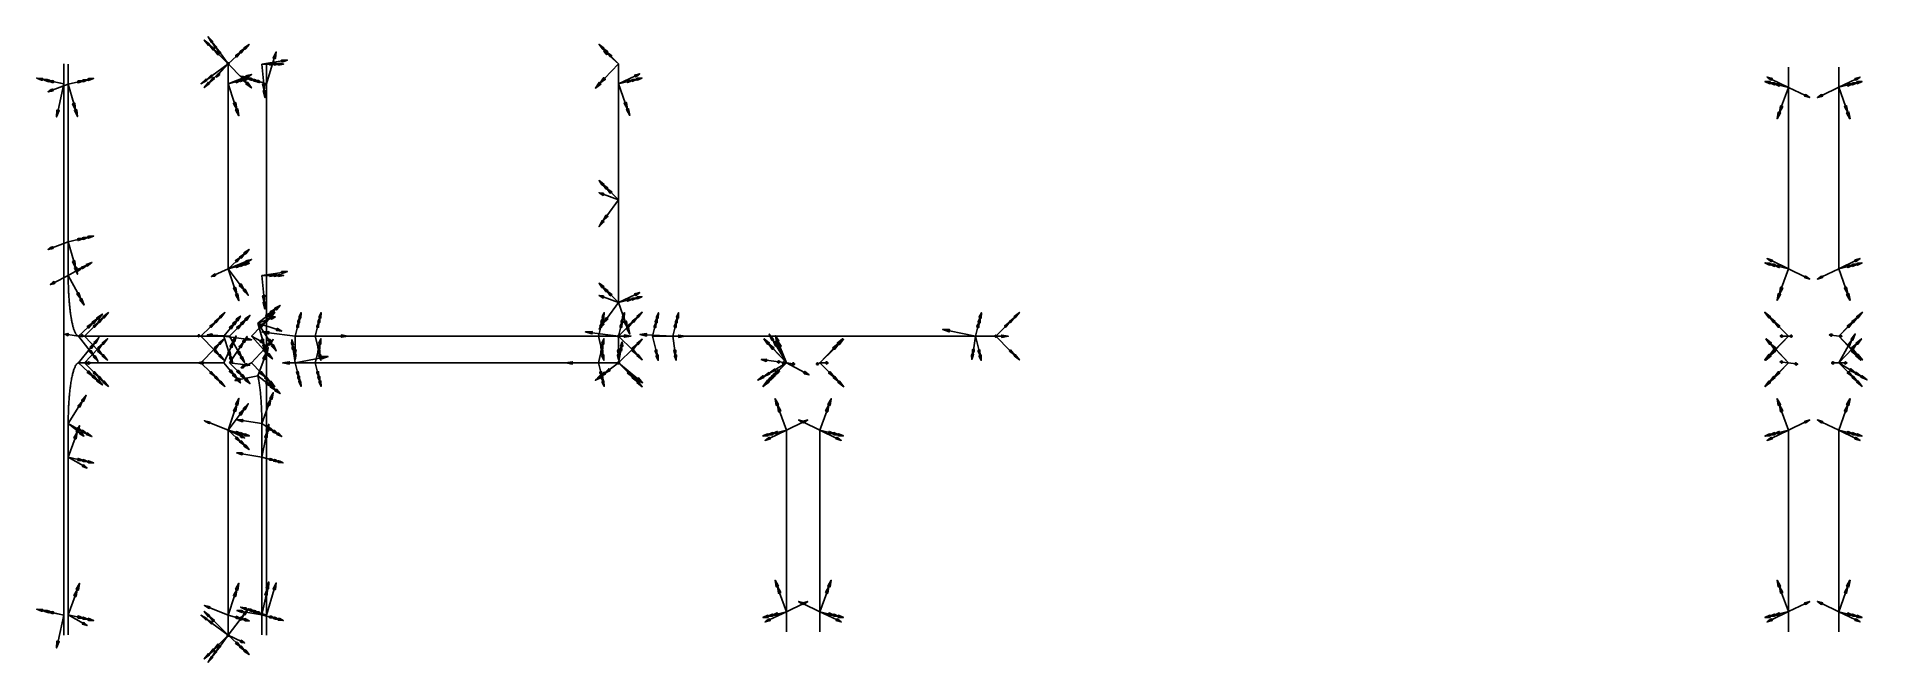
# Model space of a CAD drawing. Header units: millimetres. Extents: x -5935 to 13, y -93 to 105.
# Drawn here: x -5935 to -5389, y -93 to 93 of the extents above.
import ezdxf

# ---------------------------------------------------------------- set-up
doc = ezdxf.new("R2010")
doc.units = ezdxf.units.MM
for name, color, linetype in [('AutoDetect_19_24', 1, 'Continuous'), ('AutoDetect_1_30', 1, 'Continuous'), ('AutoDetect_20_25', 1, 'Continuous'), ('AutoDetect_2_31', 1, 'Continuous'), ('AutoDetect_2_32', 1, 'Continuous'), ('AutoDetect_31_34', 1, 'Continuous'), ('AutoDetect_32_33', 1, 'Continuous'), ('AutoDetect_35_54', 1, 'Continuous'), ('AutoDetect_36_26', 1, 'Continuous'), ('AutoDetect_39_29', 1, 'Continuous'), ('AutoDetect_3_50', 1, 'Continuous'), ('AutoDetect_40_28', 1, 'Continuous'), ('AutoDetect_41_47', 1, 'Continuous'), ('AutoDetect_42_48', 1, 'Continuous'), ('AutoDetect_43_36', 1, 'Continuous'), ('AutoDetect_44_37', 1, 'Continuous'), ('AutoDetect_4_49', 1, 'Continuous'), ('AutoDetect_57_22', 1, 'Continuous'), ('AutoDetect_58_23', 1, 'Continuous'), ('AutoDetect_59_55', 1, 'Continuous'), ('AutoDetect_5_39', 1, 'Continuous'), ('AutoDetect_60_56', 1, 'Continuous'), ('AutoDetect_61_44', 1, 'Continuous'), ('AutoDetect_62_43', 1, 'Continuous'), ('AutoDetect_6_38', 1, 'Continuous'), ('AutoDetect_75_27', 1, 'Continuous'), ('AutoDetect_75_58', 1, 'Continuous'), ('AutoDetect_76_35', 1, 'Continuous'), ('AutoDetect_76_41', 1, 'Continuous'), ('AutoDetect_76_52', 1, 'Continuous'), ('AutoDetect_77_42', 1, 'Continuous'), ('AutoDetect_78_53', 1, 'Continuous'), ('AutoDetect_83_57', 1, 'Continuous'), ('AutoDetect_84_45', 1, 'Continuous'), ('AutoDetect_88_51', 1, 'Continuous'), ('AutoDetect_89_40', 1, 'Continuous'), ('AutoDetect_92_46', 1, 'Continuous'), ('AutoDetect_93_59', 1, 'Continuous'), ('Plate_ID_9516', 1, 'Continuous')]:
    doc.layers.add(name, color=color, linetype=linetype)

# ---------------------------------------------------------------- blocks, each defined once
blk = doc.blocks.new('Kontrollpunkt')
at = {"color": 0}
for q in [(0, 6), (8, 0), (0, 0, 4)]:
    blk.add_line((0, 0), q, dxfattribs=at)
for points in [[(0.25, 8, -0.25), (-0.25, 8, -0.25), (-0.25, 8, 0.25), (0, 10, 0), (-0.25, 8, -0.25), (0.25, 8, 0.25), (0, 10, 0), (0.25, 8, -0.25), (0.25, 8, 0.25), (-0.25, 8, 0.25)], [(0.25, 6, -0.25), (-0.25, 6, -0.25), (-0.25, 6, 0.25), (0, 8, 0), (-0.25, 6, -0.25), (0.25, 6, 0.25), (0, 8, 0), (0.25, 6, -0.25), (0.25, 6, 0.25), (-0.25, 6, 0.25)], [(0.25, 0.25, 4), (-0.25, 0.25, 4), (-0.25, -0.25, 4), (0, 0, 6), (-0.25, 0.25, 4), (0.25, -0.25, 4), (0, 0, 6), (0.25, 0.25, 4), (0.25, -0.25, 4), (-0.25, -0.25, 4)], [(0.25, 0.25, 6), (-0.25, 0.25, 6), (-0.25, -0.25, 6), (0, 0, 8), (-0.25, 0.25, 6), (0.25, -0.25, 6), (0, 0, 8), (0.25, 0.25, 6), (0.25, -0.25, 6), (-0.25, -0.25, 6)], [(0.25, 0.25, 8), (-0.25, 0.25, 8), (-0.25, -0.25, 8), (0, 0, 10), (-0.25, 0.25, 8), (0.25, -0.25, 8), (0, 0, 10), (0.25, 0.25, 8), (0.25, -0.25, 8), (-0.25, -0.25, 8)], [(8, 0.25, -0.25), (8, 0.25, 0.25), (8, -0.25, 0.25), (10, 0, 0), (8, 0.25, 0.25), (8, -0.25, -0.25), (10, 0, 0), (8, 0.25, -0.25), (8, -0.25, -0.25), (8, -0.25, 0.25)]]:
    blk.add_polyline3d(points, dxfattribs=at)

msp = doc.modelspace()

# ---------------------------------------------------------------- linework, layer by layer
at = {"layer": 'AutoDetect_19_24', "color": 1}
msp.add_line((-5649.47, 3.95, -151.5), (-5751.67, 3.95, -151.5), dxfattribs=at)
at = {"layer": 'AutoDetect_1_30', "color": 1}
msp.add_line((-5701.83, -4, -123.7), (-5701.83, -4, -416.3), dxfattribs=at)
at = {"layer": 'AutoDetect_20_25', "color": 1}
msp.add_line((-5649.47, 3.95, -161.5), (-5751.67, 3.95, -161.5), dxfattribs=at)
at = {"layer": 'AutoDetect_2_31', "color": 1}
msp.add_line((-5711.83, -4, -123.7), (-5711.83, -4, -166.5), dxfattribs=at)
at = {"layer": 'AutoDetect_2_32', "color": 1}
msp.add_line((-5711.83, -4, -416.3), (-5711.83, -4, -166.5), dxfattribs=at)
at = {"layer": 'AutoDetect_31_34', "color": 1}
msp.add_line((-5761.83, -4, -171.5), (-5858.13, -4, -171.5), dxfattribs=at)
at = {"layer": 'AutoDetect_32_33', "color": 1}
msp.add_line((-5761.83, -4, -161.5), (-5858.13, -4, -161.5), dxfattribs=at)
at = {"layer": 'AutoDetect_35_54', "color": 1}
msp.add_line((-5761.83, 4, -161.5), (-5858.13, 4, -161.5), dxfattribs=at)
at = {"layer": 'AutoDetect_36_26', "color": 1}
msp.add_line((-5761.83, 4, -171.5), (-5858.13, 4, -171.5), dxfattribs=at)
at = {"layer": 'AutoDetect_39_29', "color": 1}
msp.add_line((-5413.4, -4, -123.7), (-5413.4, -4, -416.3), dxfattribs=at)
at = {"layer": 'AutoDetect_3_50', "color": 1}
msp.add_line((-5711.83, -84, -436.3), (-5711.83, -24, -436.3), dxfattribs=at)
at = {"layer": 'AutoDetect_40_28', "color": 1}
msp.add_line((-5398.4, -4, -123.7), (-5398.4, -4, -416.3), dxfattribs=at)
at = {"layer": 'AutoDetect_41_47', "color": 1}
msp.add_line((-5398.4, -84, -436.3), (-5398.4, -24, -436.3), dxfattribs=at)
at = {"layer": 'AutoDetect_42_48', "color": 1}
msp.add_line((-5413.4, -84, -436.3), (-5413.4, -24, -436.3), dxfattribs=at)
at = {"layer": 'AutoDetect_43_36', "color": 1}
msp.add_line((-5398.4, -84, -103.7), (-5398.4, -24, -103.7), dxfattribs=at)
at = {"layer": 'AutoDetect_44_37', "color": 1}
msp.add_line((-5413.4, -84, -103.7), (-5413.4, -24, -103.7), dxfattribs=at)
at = {"layer": 'AutoDetect_4_49', "color": 1}
msp.add_line((-5701.83, -84, -436.3), (-5701.83, -24, -436.3), dxfattribs=at)
at = {"layer": 'AutoDetect_57_22', "color": 1}
msp.add_line((-5398.4, 4, -123.7), (-5398.4, 4, -416.3), dxfattribs=at)
at = {"layer": 'AutoDetect_58_23', "color": 1}
msp.add_line((-5413.4, 4, -123.7), (-5413.4, 4, -416.3), dxfattribs=at)
at = {"layer": 'AutoDetect_59_55', "color": 1}
msp.add_line((-5398.4, 84, -436.3), (-5398.4, 24, -436.3), dxfattribs=at)
at = {"layer": 'AutoDetect_5_39', "color": 1}
msp.add_line((-5711.83, -84, -103.7), (-5711.83, -24, -103.7), dxfattribs=at)
at = {"layer": 'AutoDetect_60_56', "color": 1}
msp.add_line((-5413.4, 84, -436.3), (-5413.4, 24, -436.3), dxfattribs=at)
at = {"layer": 'AutoDetect_61_44', "color": 1}
msp.add_line((-5413.4, 84, -103.7), (-5413.4, 24, -103.7), dxfattribs=at)
at = {"layer": 'AutoDetect_62_43', "color": 1}
msp.add_line((-5398.4, 84, -103.7), (-5398.4, 24, -103.7), dxfattribs=at)
at = {"layer": 'AutoDetect_6_38', "color": 1}
msp.add_line((-5701.83, -84, -103.7), (-5701.83, -24, -103.7), dxfattribs=at)
at = {"layer": 'AutoDetect_75_27', "color": 1}
msp.add_line((-5879.4, 4, -168.5), (-5922.63, 4, -419.3), dxfattribs=at)
msp.add_rational_spline([(-5922.63, 4, -419.3), (-5923.91, 4, -426.76), (-5924.82, 9.27, -432.03), (-5924.96, 10.04, -432.8), (-5925.07, 10.9, -433.47)], [1, 0.923879532511, 1, 0.988106176955, 0.979929173611], degree=2, knots=[-2.478913, -2.478913, -2.478913, -1.6935148, -1.6935148, -1.5707963, -1.5707963, -1.5707963], dxfattribs=at)
at = {"layer": 'AutoDetect_75_58', "color": 1}
msp.add_line((-5925.73, 84.9, -437.3), (-5925.73, 22, -437.3), dxfattribs=at)
msp.add_rational_spline([(-5925.73, 22, -437.3), (-5925.73, 15.79, -437.3), (-5925.07, 10.9, -433.47)], [1, 0.935773355556, 0.979929173611], degree=2, dxfattribs=at)
at = {"layer": 'AutoDetect_76_35', "color": 1}
msp.add_line((-5879.4, -4, -168.5), (-5922.63, -4, -419.3), dxfattribs=at)
msp.add_rational_spline([(-5922.63, -4, -419.3), (-5924.16, -4, -428.16), (-5925.09, -11.02, -433.56)], [1, 0.830671107873, 0.857128747268], degree=2, dxfattribs=at)
at = {"layer": 'AutoDetect_76_41', "color": 1}
msp.add_line((-5868.06, -84.9, -102.7), (-5868.06, -22, -102.7), dxfattribs=at)
msp.add_rational_spline([(-5868.06, -22, -102.7), (-5868.06, -14.54, -102.7), (-5868.97, -9.27, -107.97), (-5869.1, -8.5, -108.74), (-5869.25, -7.83, -109.6)], [1, 0.923879532511, 1, 0.988106176955, 0.979929173611], degree=2, knots=[-3.1415927, -3.1415927, -3.1415927, -2.3561945, -2.3561945, -2.233476, -2.233476, -2.233476], dxfattribs=at)
at = {"layer": 'AutoDetect_76_52', "color": 1}
msp.add_line((-5925.73, -84.9, -437.3), (-5925.73, -22, -437.3), dxfattribs=at)
msp.add_rational_spline([(-5925.73, -22, -437.3), (-5925.73, -15.87, -437.3), (-5925.09, -11.02, -433.56)], [1, 0.876435673313, 0.857128747268], degree=2, dxfattribs=at)
at = {"layer": 'AutoDetect_77_42', "color": 1}
msp.add_line((-5927.07, 85, -445.07), (-5927.07, -85, -445.07), dxfattribs=at)
at = {"layer": 'AutoDetect_78_53', "color": 1}
msp.add_line((-5866.7, 85, -94.93), (-5866.7, -85, -94.93), dxfattribs=at)
at = {"layer": 'AutoDetect_83_57', "color": 1}
msp.add_line((-5761.83, 85, -161.5), (-5761.83, 13.95, -161.5), dxfattribs=at)
at = {"layer": 'AutoDetect_84_45', "color": 1}
msp.add_line((-5761.83, 85, -161.5), (-5761.83, 13.95, -161.5), dxfattribs=at)
at = {"layer": 'AutoDetect_88_51', "color": 1}
msp.add_line((-5878.13, -24, -161.5), (-5878.13, -85, -161.5), dxfattribs=at)
at = {"layer": 'AutoDetect_89_40', "color": 1}
msp.add_line((-5878.13, -85, -171.5), (-5878.13, -24, -171.5), dxfattribs=at)
at = {"layer": 'AutoDetect_92_46', "color": 1}
msp.add_line((-5878.13, 85, -171.5), (-5878.13, 24, -171.5), dxfattribs=at)
at = {"layer": 'AutoDetect_93_59', "color": 1}
msp.add_line((-5878.13, 85, -161.5), (-5878.13, 24, -161.5), dxfattribs=at)

# ---------------------------------------------------------------- block references
at = {"layer": 'AutoDetect_19_24', "color": 2, "extrusion": (0.173648, 0.696364, 0.696364)}
for p, rotation in [((5575.91, 856.68, -1100.47), 15.62839551909227), ((5488.39, 841.48, -1084.81), 3.252185463854919)]:
    msp.add_blockref('Kontrollpunkt', p, dxfattribs=dict(at, rotation=rotation))
at = {"layer": 'AutoDetect_1_30', "color": 1, "extrusion": (0.706461, -0.706461, -0.04273), "rotation": 264.7376428879675}
msp.add_blockref('Kontrollpunkt', (-4034.63, -295.75, -4020.01), dxfattribs=at)
at = {"layer": 'AutoDetect_1_30', "color": 1, "extrusion": (0.696364, -0.696364, 0.173648), "rotation": 279.8510761165839}
for p in [(-4034.63, 538.41, -3996.19), (-4034.63, 289.65, -4040.06)]:
    msp.add_blockref('Kontrollpunkt', p, dxfattribs=at)
at = {"layer": 'AutoDetect_20_25', "color": 1, "extrusion": (0.173648, 0.696364, -0.696364), "rotation": 160.2978477668322}
for p in [(5581.73, -1082.33, -883.55), (5488.39, -1066.12, -866.85)]:
    msp.add_blockref('Kontrollpunkt', p, dxfattribs=at)
at = {"layer": 'AutoDetect_2_31', "color": 1, "extrusion": (-0.853878, -0.512127, -0.09283), "rotation": 93.35875505537548}
msp.add_blockref('Kontrollpunkt', (-2934.44, 331.74, 4890.74), dxfattribs=at)
at = {"layer": 'AutoDetect_2_31', "color": 1, "extrusion": (-0.667892, -0.667892, 0.328393), "rotation": 43.04571786606327}
msp.add_blockref('Kontrollpunkt', (-4036.05, -1484.53, 3762.88), dxfattribs=at)
at = {"layer": 'AutoDetect_2_32', "color": 1, "extrusion": (-0.578134, -0.578134, -0.575779), "rotation": 126.8834374301779}
msp.add_blockref('Kontrollpunkt', (-4036.05, 2191, 3400.39), dxfattribs=at)
at = {"layer": 'AutoDetect_2_32', "color": 1, "extrusion": (-0.696364, -0.696364, -0.173648), "rotation": 102.7514069217628}
for p in [(-4036.05, 331.25, 4045.65), (-4036.05, 508.32, 4014.42)]:
    msp.add_blockref('Kontrollpunkt', p, dxfattribs=at)
at = {"layer": 'AutoDetect_2_32', "color": 1, "extrusion": (-0.698401, -0.698401, 0.156434), "rotation": 78.4770556388289}
msp.add_blockref('Kontrollpunkt', (-4036.05, -1043.44, 3926.82), dxfattribs=at)
at = {"layer": 'AutoDetect_31_34', "color": 1, "extrusion": (0.173648, -0.696364, -0.696364), "rotation": 199.7021522331678}
for p in [(-5679.22, -1106.4, -894), (-5597.43, -1092.2, -879.36)]:
    msp.add_blockref('Kontrollpunkt', p, dxfattribs=at)
at = {"layer": 'AutoDetect_32_33', "color": 2, "extrusion": (0.173648, -0.696364, 0.696364), "rotation": 355.9262432859246}
msp.add_blockref('Kontrollpunkt', (-5685.04, 868.42, -1126.93), dxfattribs=at)
at = {"layer": 'AutoDetect_32_33', "color": 2, "extrusion": (-0.687413, -0.513548, 0.513548), "rotation": 25.5899989108708}
msp.add_blockref('Kontrollpunkt', (-3445.25, -2510.32, 3879.87), dxfattribs=at)
at = {"layer": 'AutoDetect_35_54', "color": 2, "extrusion": (0.173648, 0.696364, 0.696364), "rotation": 9.851076116583863}
for p in [(5685.04, 868.42, -1126.93), (5591.6, 852.19, -1110.21)]:
    msp.add_blockref('Kontrollpunkt', p, dxfattribs=at)
at = {"layer": 'AutoDetect_36_26', "color": 1, "extrusion": (0.173648, 0.696364, -0.696364), "rotation": 160.2978477668322}
for p in [(5679.22, -1106.4, -894), (5597.43, -1092.2, -879.36)]:
    msp.add_blockref('Kontrollpunkt', p, dxfattribs=at)
at = {"layer": 'AutoDetect_39_29', "color": 1, "extrusion": (-0.698401, -0.698401, -0.156434), "rotation": 101.5229443611711}
msp.add_blockref('Kontrollpunkt', (-3825.02, 477.07, 3802.87), dxfattribs=at)
at = {"layer": 'AutoDetect_39_29', "color": 1, "extrusion": (-0.696364, -0.696364, 0.173648), "rotation": 77.24859307823722}
for p in [(-3825.02, -826.4, 3744.06), (-3825.02, -1075.17, 3700.19)]:
    msp.add_blockref('Kontrollpunkt', p, dxfattribs=at)
at = {"layer": 'AutoDetect_3_50', "color": 1, "extrusion": (-0.696364, -0.173648, 0.696364), "rotation": 98.13857298109163}
for p in [(-1358.72, -4176.51, 3677.86), (-1306.32, -4185.61, 3687.24)]:
    msp.add_blockref('Kontrollpunkt', p, dxfattribs=at)
at = {"layer": 'AutoDetect_40_28', "color": 1, "extrusion": (0.844409, -0.502955, -0.184414), "rotation": 263.7316162279444}
msp.add_blockref('Kontrollpunkt', (-2765.97, -976.51, -4533.63), dxfattribs=at)
at = {"layer": 'AutoDetect_40_28', "color": 1, "extrusion": (0.696364, -0.696364, 0.173648), "rotation": 279.8510761165839}
for p in [(-3820.07, 501.15, -3784.89), (-3820.07, 252.39, -3828.76)]:
    msp.add_blockref('Kontrollpunkt', p, dxfattribs=at)
at = {"layer": 'AutoDetect_41_47', "color": 1, "extrusion": (0.696364, -0.173648, 0.696364), "rotation": 261.8614270189084}
for p in [(-1329.46, 3330.38, -4058.91), (-1381.85, 3321.29, -4049.53)]:
    msp.add_blockref('Kontrollpunkt', p, dxfattribs=at)
at = {"layer": 'AutoDetect_42_48', "color": 1, "extrusion": (-0.696364, -0.173648, 0.696364), "rotation": 98.13857298109163}
for p in [(-1286.51, -3974.86, 3470.04), (-1234.12, -3983.96, 3479.42)]:
    msp.add_blockref('Kontrollpunkt', p, dxfattribs=at)
at = {"layer": 'AutoDetect_43_36', "color": 1, "extrusion": (0.696364, -0.173648, -0.696364), "rotation": 278.1385729810916}
for p in [(-1329.46, -3717.94, -3682.87), (-1381.85, -3708.84, -3673.49)]:
    msp.add_blockref('Kontrollpunkt', p, dxfattribs=at)
at = {"layer": 'AutoDetect_44_37', "color": 1, "extrusion": (-0.696364, -0.173648, -0.696364), "rotation": 81.86142701890837}
for p in [(-1286.51, 3587.31, 3846.08), (-1234.12, 3596.41, 3855.45)]:
    msp.add_blockref('Kontrollpunkt', p, dxfattribs=at)
at = {"layer": 'AutoDetect_4_49', "color": 1, "extrusion": (0.696364, -0.173648, 0.696364), "rotation": 261.8614270189084}
for p in [(-1402.87, 3535.41, -4270.21), (-1455.27, 3526.31, -4260.83)]:
    msp.add_blockref('Kontrollpunkt', p, dxfattribs=at)
at = {"layer": 'AutoDetect_57_22', "color": 1, "extrusion": (0.696364, 0.696364, 0.173648), "rotation": 77.24859307823723}
for p in [(3820.07, 501.15, -3784.89), (3820.07, 252.39, -3828.76)]:
    msp.add_blockref('Kontrollpunkt', p, dxfattribs=at)
at = {"layer": 'AutoDetect_57_22', "color": 1, "extrusion": (0.706434, 0.706434, -0.043614), "rotation": 93.25315157257134}
msp.add_blockref('Kontrollpunkt', (3820.07, -289.95, -3805.39), dxfattribs=at)
at = {"layer": 'AutoDetect_58_23', "color": 1, "extrusion": (-0.696364, 0.696364, 0.173648), "rotation": 279.8510761165839}
for p in [(3825.02, -826.4, 3744.06), (3825.02, -1075.17, 3700.19)]:
    msp.add_blockref('Kontrollpunkt', p, dxfattribs=at)
at = {"layer": 'AutoDetect_58_23', "color": 1, "extrusion": (-0.705206, 0.705206, -0.073279), "rotation": 265.8088951990707}
msp.add_blockref('Kontrollpunkt', (3825.02, 157.34, 3829.45), dxfattribs=at)
at = {"layer": 'AutoDetect_59_55', "color": 1, "extrusion": (0.696364, 0.173648, 0.696364), "rotation": 98.13857298109163}
for p in [(1381.85, 3321.29, -4049.53), (1329.46, 3330.38, -4058.91)]:
    msp.add_blockref('Kontrollpunkt', p, dxfattribs=at)
at = {"layer": 'AutoDetect_5_39', "color": 2, "extrusion": (-0.696364, -0.173648, -0.696364), "rotation": 81.86142701890837}
for p in [(-1358.72, 3788.96, 4053.9), (-1306.32, 3798.05, 4063.28)]:
    msp.add_blockref('Kontrollpunkt', p, dxfattribs=at)
at = {"layer": 'AutoDetect_60_56', "color": 1, "extrusion": (-0.696364, 0.173648, 0.696364), "rotation": 261.8614270189084}
for p in [(1234.12, -3983.96, 3479.42), (1286.51, -3974.86, 3470.04)]:
    msp.add_blockref('Kontrollpunkt', p, dxfattribs=at)
at = {"layer": 'AutoDetect_61_44', "color": 1, "extrusion": (-0.696364, 0.173648, -0.696364), "rotation": 278.1385729810916}
for p in [(1234.12, 3596.41, 3855.45), (1286.51, 3587.31, 3846.08)]:
    msp.add_blockref('Kontrollpunkt', p, dxfattribs=at)
at = {"layer": 'AutoDetect_62_43', "color": 1, "extrusion": (0.696364, 0.173648, -0.696364), "rotation": 81.86142701890837}
for p in [(1381.85, -3708.84, -3673.49), (1329.46, -3717.94, -3682.87)]:
    msp.add_blockref('Kontrollpunkt', p, dxfattribs=at)
at = {"layer": 'AutoDetect_6_38', "color": 1, "extrusion": (0.696364, -0.173648, -0.696364), "rotation": 278.1385729810916}
for p in [(-1402.87, -3922.96, -3894.17), (-1455.27, -3913.86, -3884.8)]:
    msp.add_blockref('Kontrollpunkt', p, dxfattribs=at)
at = {"layer": 'AutoDetect_75_27', "color": 1, "extrusion": (0.715744, 0.696364, 0.0528), "rotation": 86.17324358983485}
for p in [(4131.75, -184.95, -4256.7), (4107.53, 14.98, -4221.2)]:
    msp.add_blockref('Kontrollpunkt', p, dxfattribs=at)
at = {"layer": 'AutoDetect_75_27', "color": 1, "extrusion": (0.707822, 0.650895, 0.274452), "rotation": 71.82753322224926}
msp.add_blockref('Kontrollpunkt', (4011.9, 792.55, -4304.64), dxfattribs=at)
at = {"layer": 'AutoDetect_75_27', "color": 1, "extrusion": (0.495378, 0.595617, -0.632329), "rotation": 135.0619072442102}
msp.add_blockref('Kontrollpunkt', (4522.85, -2505.87, -2803.6), dxfattribs=at)
at = {"layer": 'AutoDetect_75_58', "color": 1, "extrusion": (0.753206, 0.173648, 0.63445), "rotation": 94.69389336293226}
for p in [(1408.11, 3314.22, -4727.04), (1362.41, 3320.9, -4735.19)]:
    msp.add_blockref('Kontrollpunkt', p, dxfattribs=at)
at = {"layer": 'AutoDetect_75_58', "color": 1, "extrusion": (0.704026, 0.390731, 0.593024), "rotation": 88.61157176519947}
msp.add_blockref('Kontrollpunkt', (2894.81, 2714.17, -4422.6), dxfattribs=at)
at = {"layer": 'AutoDetect_76_35', "color": 1, "extrusion": (0.707822, -0.650895, 0.274452), "rotation": 284.1644659584912}
msp.add_blockref('Kontrollpunkt', (-4011.9, 792.55, -4304.64), dxfattribs=at)
at = {"layer": 'AutoDetect_76_35', "color": 1, "extrusion": (0.715744, -0.696364, 0.0528), "rotation": 272.9407053854559}
for p in [(-4131.75, -184.95, -4256.7), (-4107.53, 14.98, -4221.2)]:
    msp.add_blockref('Kontrollpunkt', p, dxfattribs=at)
at = {"layer": 'AutoDetect_76_35', "color": 1, "extrusion": (0.495378, -0.595617, -0.632329), "rotation": 232.7549676193615}
msp.add_blockref('Kontrollpunkt', (-4522.85, -2505.87, -2803.6), dxfattribs=at)
at = {"layer": 'AutoDetect_76_41', "color": 2, "extrusion": (0.593024, -0.390731, -0.704026), "rotation": 251.7394201522381}
msp.add_blockref('Kontrollpunkt', (-3246.92, -3514.18, -3399), dxfattribs=at)
at = {"layer": 'AutoDetect_76_41', "color": 2, "extrusion": (0.63445, -0.173648, -0.753206), "rotation": 265.434275750797}
for p in [(-1579.97, -4324.26, -3640.08), (-1625.21, -4314.93, -3631.93)]:
    msp.add_blockref('Kontrollpunkt', p, dxfattribs=at)
at = {"layer": 'AutoDetect_76_52', "color": 1, "extrusion": (0.704026, -0.390731, 0.593024), "rotation": 264.2730937744748}
msp.add_blockref('Kontrollpunkt', (-2894.81, 2714.17, -4422.6), dxfattribs=at)
at = {"layer": 'AutoDetect_76_52', "color": 1, "extrusion": (0.753206, -0.173648, 0.63445), "rotation": 258.9690289996551}
for p in [(-1362.41, 3320.9, -4735.19), (-1408.11, 3314.22, -4727.04)]:
    msp.add_blockref('Kontrollpunkt', p, dxfattribs=at)
at = {"layer": 'AutoDetect_77_42', "color": 1, "extrusion": (-0.804547, 0.173648, -0.567935)}
for p in [(1173.25, 2933.57, 5035.1), (1327.69, 2914.64, 5007.66)]:
    msp.add_blockref('Kontrollpunkt', p, dxfattribs=at)
at = {"layer": 'AutoDetect_78_53', "color": 1, "extrusion": (-0.567935, 0.173648, 0.804547), "rotation": 180.0000008537737}
for p in [(1639.83, -4588.73, 3269.25), (1790.92, -4551.56, 3241.82)]:
    msp.add_blockref('Kontrollpunkt', p, dxfattribs=at)
at = {"layer": 'AutoDetect_83_57', "color": 2, "extrusion": (-0.578134, 0.575779, 0.578134)}
for p, rotation in [((4005.68, -2526.71, 3286.69), 272.2216289250221), ((4034.39, -2510.18, 3263.36), 284.8448175388901), ((4056.02, -2497.73, 3245.78), 284.8448175388901)]:
    msp.add_blockref('Kontrollpunkt', p, dxfattribs=dict(at, rotation=rotation))
at = {"layer": 'AutoDetect_84_45', "color": 1, "extrusion": (0.696364, 0.173648, -0.696364), "rotation": 81.86142701890837}
for p in [(1470.76, -3995.72, -3886.15), (1407.64, -4006.68, -3897.45)]:
    msp.add_blockref('Kontrollpunkt', p, dxfattribs=at)
at = {"layer": 'AutoDetect_88_51', "color": 2, "extrusion": (0.625326, -0.575779, 0.526732), "rotation": 279.6168826272429}
for p in [(-3999.28, 2131.88, -3747), (-4044.15, 2110.12, -3711.87)]:
    msp.add_blockref('Kontrollpunkt', p, dxfattribs=at)
at = {"layer": 'AutoDetect_89_40', "color": 1, "extrusion": (0.63445, -0.173648, -0.753206), "rotation": 274.8323691443268}
for p in [(-1574.91, -4378.42, -3596.04), (-1627.96, -4367.49, -3586.49)]:
    msp.add_blockref('Kontrollpunkt', p, dxfattribs=at)
at = {"layer": 'AutoDetect_92_46', "color": 1, "extrusion": (0.63445, 0.173648, -0.753206), "rotation": 85.16763085567325}
for p in [(1627.96, -4367.49, -3586.49), (1574.91, -4378.42, -3596.04)]:
    msp.add_blockref('Kontrollpunkt', p, dxfattribs=at)
at = {"layer": 'AutoDetect_93_59', "color": 2, "extrusion": (0.625326, 0.575779, 0.526732)}
for p, rotation in [((4044.15, 2110.12, -3711.87), 93.08030787959368), ((3999.28, 2131.88, -3747), 80.38311737275713)]:
    msp.add_blockref('Kontrollpunkt', p, dxfattribs=dict(at, rotation=rotation))
at = {"layer": 'Plate_ID_9516', "color": 2, "extrusion": (-0.592754, 0.805384, 0), "rotation": 270}
for p in [(4683.77, -161.5, 3552.74), (4683.77, -171.5, 3552.74)]:
    msp.add_blockref('Kontrollpunkt', p, dxfattribs=at)
at = {"layer": 'Plate_ID_9516', "color": 2, "extrusion": (-0.707107, 0.707107, 0), "rotation": 270}
for p in [(4096.36, -161.5, 4216.57), (4096.36, -171.5, 4216.57)]:
    msp.add_blockref('Kontrollpunkt', p, dxfattribs=at)
at = {"layer": 'Plate_ID_9516', "color": 2, "extrusion": (0.644238, 6.93889e-18, -0.764825), "rotation": 83.18193004492997}
msp.add_blockref('Kontrollpunkt', (84.9, -4554.2, -3701.87), dxfattribs=at)
at = {"layer": 'Plate_ID_9516', "color": 2, "extrusion": (0.644238, -1.02696e-15, -0.764825), "rotation": 83.1819300449299}
msp.add_blockref('Kontrollpunkt', (22, -4554.2, -3701.87), dxfattribs=at)
at = {"layer": 'Plate_ID_9516', "color": 2, "extrusion": (0.696824, 0.707107, -0.120149), "rotation": 112.9721860857749}
msp.add_blockref('Kontrollpunkt', (4184.64, -614.62, -4073.84), dxfattribs=at)
at = {"layer": 'Plate_ID_9516', "color": 2, "extrusion": (0.662956, 0.52959, -0.529173)}
for rotation in [100.090608971835, 128.9218669400353]:
    msp.add_blockref('Kontrollpunkt', (3669.34, -2517.05, -3828.91), dxfattribs=dict(at, rotation=rotation))
at = {"layer": 'Plate_ID_9516', "color": 2, "extrusion": (0.707107, 0.707107, 0), "rotation": 90}
for p in [(4077.06, -161.5, -4071.4), (4077.06, -171.5, -4071.4), (3997.58, -151.5, -3991.99), (3997.58, -161.5, -3991.99)]:
    msp.add_blockref('Kontrollpunkt', p, dxfattribs=at)
at = {"layer": 'Plate_ID_9516', "color": 2, "extrusion": (0.604204, 0.61312, 0.508941), "rotation": 60.15837317720975}
msp.add_blockref('Kontrollpunkt', (4189.28, 1961.8, -3629.53), dxfattribs=at)
at = {"layer": 'Plate_ID_9516', "color": 2, "extrusion": (0.604204, -0.61312, 0.508941), "rotation": 292.3599801530453}
msp.add_blockref('Kontrollpunkt', (-4189.28, 1961.8, -3629.53), dxfattribs=at)
at = {"layer": 'Plate_ID_9516', "color": 2, "extrusion": (0.662956, -0.52959, -0.529173), "rotation": 237.8275102179465}
msp.add_blockref('Kontrollpunkt', (-3669.34, -2517.05, -3828.91), dxfattribs=at)
at = {"layer": 'Plate_ID_9516', "color": 2, "extrusion": (0.696824, -0.707107, -0.120149), "rotation": 251.3905101524407}
msp.add_blockref('Kontrollpunkt', (-4184.64, -614.62, -4073.84), dxfattribs=at)
at = {"layer": 'Plate_ID_9516', "color": 2, "extrusion": (0.707107, -0.707107, 0), "rotation": 270}
for p in [(-4077.06, -171.5, -4071.4), (-4077.06, -161.5, -4071.4)]:
    msp.add_blockref('Kontrollpunkt', p, dxfattribs=at)
at = {"layer": 'Plate_ID_9516', "color": 2, "extrusion": (-0.592754, -0.805384, 0), "rotation": 90}
for p in [(-4683.77, -171.5, 3552.74), (-4683.77, -161.5, 3552.74)]:
    msp.add_blockref('Kontrollpunkt', p, dxfattribs=at)
at = {"layer": 'Plate_ID_9516', "color": 2, "extrusion": (-0.707107, -0.707107, 0), "rotation": 90}
for p in [(-4096.36, -171.5, 4216.57), (-4096.36, -161.5, 4216.57)]:
    msp.add_blockref('Kontrollpunkt', p, dxfattribs=at)

doc.saveas('drawing.dxf')
